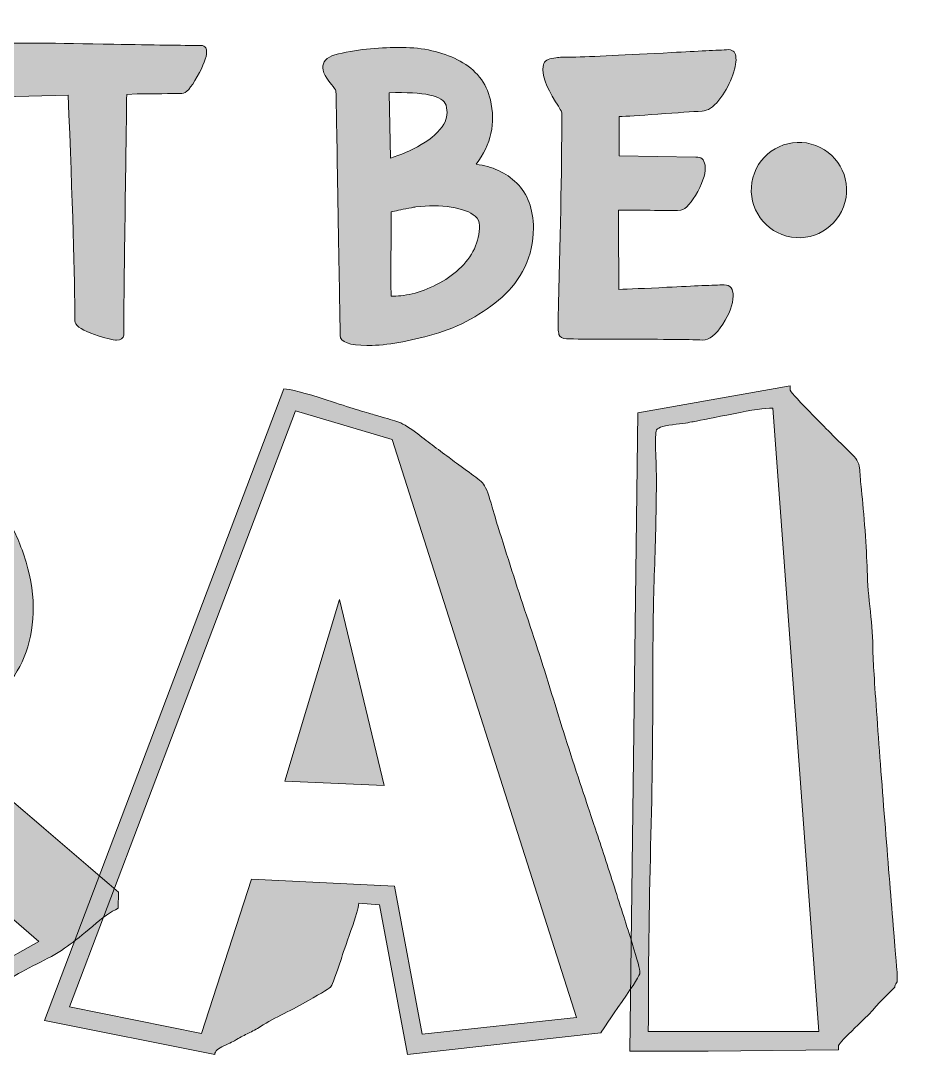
# Model space of a CAD drawing. Header units: inches. Extents: x 87 to 993, y -1015 to -65.
# Drawn here: x 539.9 to 757.9, y -585.7 to -328.8 of the extents above; entities that cross this region are included whole.
import ezdxf

# ---------------------------------------------------------------- set-up
doc = ezdxf.new("R2010")
doc.units = ezdxf.units.IN
doc.header["$MEASUREMENT"] = 0
doc.layers.add('Layer 1', color=7, linetype='Continuous')

# ---------------------------------------------------------------- blocks, each defined once
blk = doc.blocks.new('block 4')
at = {"layer": 'Layer 1', "true_color": 0xffffff}
h = blk.add_hatch(color=7, dxfattribs=at)
h.dxf.hatch_style = 2
edge = h.paths.add_edge_path()
edge.add_spline(control_points=[(992.95, -1015), (690.82, -1015), (389.05, -1015), (86.83, -1015), (86.83, -698.52), (86.83, -382.04), (86.83, -65.26), (388.8, -65.26), (690.69, -65.26), (992.95, -65.26), (992.95, -381.73), (992.95, -698.07), (992.95, -1015)], knot_values=[0, 0, 0, 0, 1, 1, 1, 2, 2, 2, 3, 3, 3, 4, 4, 4, 4], degree=3, periodic=1)
edge = h.paths.add_edge_path()
edge.add_spline(control_points=[(128.03, -106.46), (128.03, -395.83), (128.03, -684.64), (128.03, -973.62), (402.71, -973.62), (677.07, -973.62), (951.57, -973.62), (951.57, -684.41), (951.57, -395.48), (951.57, -106.46), (676.91, -106.46), (402.68, -106.46), (128.03, -106.46)], knot_values=[0, 0, 0, 0, 1, 1, 1, 2, 2, 2, 3, 3, 3, 4, 4, 4, 4], degree=3, periodic=1)
at = {"layer": 'Layer 1', "lineweight": 0}
for points in [[(992.95, -1015), (690.82, -1015), (389.05, -1015), (86.83, -1015), (86.83, -698.52), (86.83, -382.04), (86.83, -65.26), (388.8, -65.26), (690.69, -65.26), (992.95, -65.26), (992.95, -381.73), (992.95, -698.07), (992.95, -1015)], [(128.03, -106.46), (128.03, -395.83), (128.03, -684.64), (128.03, -973.62), (402.71, -973.62), (677.07, -973.62), (951.57, -973.62), (951.57, -684.41), (951.57, -395.48), (951.57, -106.46), (676.91, -106.46), (402.68, -106.46), (128.03, -106.46)]]:
    blk.add_open_spline(points, degree=3, knots=[0, 0, 0, 0, 1, 1, 1, 2, 2, 2, 3, 3, 3, 4, 4, 4, 4], dxfattribs=at)
blk = doc.blocks.new('block 12')
at = {"layer": 'Layer 1', "true_color": 0xffffff}
h = blk.add_hatch(color=7, dxfattribs=at)
h.dxf.hatch_style = 2
edge = h.paths.add_edge_path()
edge.add_spline(control_points=[(585.15, -335.4), (585.29, -335.67), (585.36, -336.01), (585.36, -336.42), (585.36, -337.65), (584.59, -339.65), (583.05, -342.42), (581.51, -345.19), (580.27, -346.57), (579.31, -346.57), (576.44, -346.57), (572.79, -346.6), (568.35, -346.67), (568.35, -346.67), (565.78, -346.77), (565.78, -346.77), (565.71, -352.72), (565.58, -362.76), (565.37, -376.9), (565.17, -390.36), (565.07, -399.96), (565.07, -405.7), (564.93, -406.52), (564.35, -406.93), (563.32, -406.93), (563.19, -406.93), (563.08, -406.93), (563.02, -406.93), (561.58, -406.79), (559.56, -406.23), (556.97, -405.24), (554.37, -404.25), (553.07, -403.24), (553.07, -402.22), (553.07, -391.63), (552.53, -373.21), (551.44, -346.98), (551.44, -346.98), (528.89, -347.49), (528.89, -347.49), (528.89, -347.49), (528.17, -347.49), (528.17, -347.49), (528.17, -347.49), (527.97, -346.77), (527.97, -346.77), (527.69, -345.89), (527.91, -344.09), (528.63, -341.39), (529.35, -338.69), (530.05, -336.73), (530.73, -335.5), (531.14, -334.82), (531.55, -334.41), (531.96, -334.27), (538.25, -334.13), (548.46, -334.2), (562.61, -334.48), (572.37, -334.68), (579.48, -334.78), (583.92, -334.78), (584.47, -334.78), (584.88, -334.99), (585.15, -335.4)], knot_values=[0, 0, 0, 0, 1, 1, 1, 2, 2, 2, 3, 3, 3, 4, 4, 4, 5, 5, 5, 6, 6, 6, 7, 7, 7, 8, 8, 8, 9, 9, 9, 10, 10, 10, 11, 11, 11, 12, 12, 12, 13, 13, 13, 14, 14, 14, 15, 15, 15, 16, 16, 16, 17, 17, 17, 18, 18, 18, 19, 19, 19, 20, 20, 20, 21, 21, 21, 21], degree=3, periodic=1)
h = blk.add_hatch(color=7, dxfattribs=at)
h.dxf.hatch_style = 2
edge = h.paths.add_edge_path()
edge.add_spline(control_points=[(651.36, -363.89), (655.32, -364.37), (658.63, -365.9), (661.3, -368.5), (663.96, -371.1), (665.33, -374.79), (665.4, -379.57), (665.4, -382.99), (664.69, -386.15), (663.3, -389.05), (661.89, -391.95), (660.03, -394.41), (657.71, -396.43), (655.39, -398.44), (652.81, -400.24), (649.97, -401.81), (647.14, -403.38), (644.16, -404.61), (641.06, -405.5), (637.95, -406.38), (635.06, -407.07), (632.4, -407.55), (629.73, -408.02), (627.27, -408.26), (625.02, -408.26), (625.02, -408.26), (624.61, -408.26), (624.61, -408.26), (620.3, -408.26), (618.12, -407.44), (618.05, -405.8), (617.98, -399.72), (617.81, -389.71), (617.54, -375.78), (617.33, -361.91), (617.16, -351.93), (617.02, -345.85), (616.95, -345.65), (616.58, -345.13), (615.9, -344.31), (614.12, -342.2), (613.47, -340.52), (613.95, -339.29), (614.36, -337.99), (615.9, -337.11), (618.56, -336.63), (621.23, -336.08), (623.86, -335.7), (626.45, -335.5), (629.05, -335.3), (631.63, -335.23), (634.19, -335.3), (636.75, -335.36), (639.14, -335.69), (641.36, -336.27), (643.58, -336.85), (645.62, -337.64), (647.46, -338.63), (649.31, -339.62), (650.88, -340.92), (652.18, -342.52), (653.47, -344.13), (654.36, -345.99), (654.84, -348.11), (656.21, -353.78), (655.05, -359.04), (651.36, -363.89)], knot_values=[0, 0, 0, 0, 1, 1, 1, 2, 2, 2, 3, 3, 3, 4, 4, 4, 5, 5, 5, 6, 6, 6, 7, 7, 7, 8, 8, 8, 9, 9, 9, 10, 10, 10, 11, 11, 11, 12, 12, 12, 13, 13, 13, 14, 14, 14, 15, 15, 15, 16, 16, 16, 17, 17, 17, 18, 18, 18, 19, 19, 19, 20, 20, 20, 21, 21, 21, 22, 22, 22, 22], degree=3, periodic=1)
edge = h.paths.add_edge_path()
edge.add_spline(control_points=[(643.46, -354.05), (644.28, -352.55), (644.45, -351.01), (643.98, -349.44), (643.29, -347.12), (638.65, -346.09), (630.04, -346.36), (630.04, -346.36), (630.35, -362.35), (630.35, -362.35), (632.81, -361.67), (635.33, -360.57), (637.93, -359.07), (640.53, -357.57), (642.37, -355.89), (643.46, -354.05)], knot_values=[0, 0, 0, 0, 1, 1, 1, 2, 2, 2, 3, 3, 3, 4, 4, 4, 5, 5, 5, 5], degree=3, periodic=1)
edge = h.paths.add_edge_path()
edge.add_spline(control_points=[(630.5, -385.87), (630.47, -390.42), (630.48, -393.85), (630.55, -396.17), (632.05, -396.24), (633.76, -396.05), (635.68, -395.61), (637.59, -395.16), (639.59, -394.41), (641.67, -393.35), (643.75, -392.29), (645.58, -391.05), (647.15, -389.61), (650.5, -386.47), (652.18, -382.88), (652.18, -378.85), (652.18, -378.03), (651.83, -377.28), (651.15, -376.6), (649.92, -375.57), (647.96, -374.84), (645.26, -374.39), (642.56, -373.95), (639.67, -373.93), (636.6, -374.34), (636.39, -374.34), (635.81, -374.44), (634.86, -374.65), (632.94, -374.99), (631.51, -375.3), (630.55, -375.57), (630.55, -377.89), (630.53, -381.33), (630.5, -385.87)], knot_values=[0, 0, 0, 0, 1, 1, 1, 2, 2, 2, 3, 3, 3, 4, 4, 4, 5, 5, 5, 6, 6, 6, 7, 7, 7, 8, 8, 8, 9, 9, 9, 10, 10, 10, 11, 11, 11, 11], degree=3, periodic=1)
h = blk.add_hatch(color=7, dxfattribs=at)
h.dxf.hatch_style = 2
edge = h.paths.add_edge_path()
edge.add_spline(control_points=[(712.13, -393.4), (713.63, -393.47), (714.35, -394.39), (714.28, -396.17), (714.28, -398.15), (713.44, -400.44), (711.77, -403.04), (710.1, -405.63), (708.44, -406.93), (706.8, -406.93), (703.38, -406.79), (696, -406.73), (684.66, -406.73), (678.99, -406.73), (675.27, -406.69), (673.49, -406.62), (672.47, -406.56), (671.85, -406.2), (671.65, -405.55), (671.44, -404.9), (671.37, -403.59), (671.44, -401.6), (671.99, -382.88), (672.29, -366.14), (672.36, -351.39), (672.36, -351.11), (671.85, -350.19), (670.83, -348.62), (668.43, -344.72), (667.41, -341.82), (667.75, -339.91), (667.82, -339.36), (668.02, -338.93), (668.37, -338.63), (668.71, -338.32), (669.22, -338.1), (669.9, -337.96), (670.59, -337.82), (671.17, -337.74), (671.65, -337.7), (672.12, -337.67), (672.84, -337.65), (673.8, -337.65), (673.8, -337.65), (674.82, -337.65), (674.82, -337.65), (679.81, -337.52), (687.94, -337.14), (699.22, -336.52), (705.7, -336.18), (710.39, -335.94), (713.26, -335.81), (714.35, -335.88), (714.93, -336.56), (715, -337.86), (715.06, -339.09), (714.72, -340.69), (713.97, -342.67), (713.22, -344.66), (712.16, -346.5), (710.8, -348.21), (709.43, -349.92), (708.06, -350.81), (706.7, -350.87), (704.37, -351.01), (700.75, -351.25), (695.83, -351.59), (691.32, -351.93), (688.18, -352.14), (686.4, -352.2), (686.4, -352.2), (686.4, -361.84), (686.4, -361.84), (686.4, -361.84), (705.16, -362.15), (705.16, -362.15), (706.46, -362.01), (707.21, -362.66), (707.41, -364.09), (707.69, -365.67), (707.09, -367.82), (705.62, -370.55), (704.15, -373.28), (702.77, -374.82), (701.47, -375.16), (699.42, -375.23), (696.93, -375.23), (693.99, -375.16), (690.57, -375.16), (687.98, -375.16), (686.2, -375.16), (686.2, -378.37), (686.22, -381.6), (686.25, -384.85), (686.28, -388.09), (686.3, -391.32), (686.3, -394.53), (688.69, -394.46), (692.62, -394.29), (698.09, -394.02), (704.85, -393.68), (709.53, -393.47), (712.13, -393.4)], knot_values=[0, 0, 0, 0, 1, 1, 1, 2, 2, 2, 3, 3, 3, 4, 4, 4, 5, 5, 5, 6, 6, 6, 7, 7, 7, 8, 8, 8, 9, 9, 9, 10, 10, 10, 11, 11, 11, 12, 12, 12, 13, 13, 13, 14, 14, 14, 15, 15, 15, 16, 16, 16, 17, 17, 17, 18, 18, 18, 19, 19, 19, 20, 20, 20, 21, 21, 21, 22, 22, 22, 23, 23, 23, 24, 24, 24, 25, 25, 25, 26, 26, 26, 27, 27, 27, 28, 28, 28, 29, 29, 29, 30, 30, 30, 31, 31, 31, 32, 32, 32, 33, 33, 33, 34, 34, 34, 34], degree=3, periodic=1)
at = {"layer": 'Layer 1', "lineweight": 0}
for points, knots in [([(585.15, -335.4), (585.29, -335.67), (585.36, -336.01), (585.36, -336.42), (585.36, -337.65), (584.59, -339.65), (583.05, -342.42), (581.51, -345.19), (580.27, -346.57), (579.31, -346.57), (576.44, -346.57), (572.79, -346.6), (568.35, -346.67), (568.35, -346.67), (565.78, -346.77), (565.78, -346.77), (565.71, -352.72), (565.58, -362.76), (565.37, -376.9), (565.17, -390.36), (565.07, -399.96), (565.07, -405.7), (564.93, -406.52), (564.35, -406.93), (563.32, -406.93), (563.19, -406.93), (563.08, -406.93), (563.02, -406.93), (561.58, -406.79), (559.56, -406.23), (556.97, -405.24), (554.37, -404.25), (553.07, -403.24), (553.07, -402.22), (553.07, -391.63), (552.53, -373.21), (551.44, -346.98), (551.44, -346.98), (528.89, -347.49), (528.89, -347.49), (528.89, -347.49), (528.17, -347.49), (528.17, -347.49), (528.17, -347.49), (527.97, -346.77), (527.97, -346.77), (527.69, -345.89), (527.91, -344.09), (528.63, -341.39), (529.35, -338.69), (530.05, -336.73), (530.73, -335.5), (531.14, -334.82), (531.55, -334.41), (531.96, -334.27), (538.25, -334.13), (548.46, -334.2), (562.61, -334.48), (572.37, -334.68), (579.48, -334.78), (583.92, -334.78), (584.47, -334.78), (584.88, -334.99), (585.15, -335.4)], [0, 0, 0, 0, 1, 1, 1, 2, 2, 2, 3, 3, 3, 4, 4, 4, 5, 5, 5, 6, 6, 6, 7, 7, 7, 8, 8, 8, 9, 9, 9, 10, 10, 10, 11, 11, 11, 12, 12, 12, 13, 13, 13, 14, 14, 14, 15, 15, 15, 16, 16, 16, 17, 17, 17, 18, 18, 18, 19, 19, 19, 20, 20, 20, 21, 21, 21, 21]), ([(651.36, -363.89), (655.32, -364.37), (658.63, -365.9), (661.3, -368.5), (663.96, -371.1), (665.33, -374.79), (665.4, -379.57), (665.4, -382.99), (664.69, -386.15), (663.3, -389.05), (661.89, -391.95), (660.03, -394.41), (657.71, -396.43), (655.39, -398.44), (652.81, -400.24), (649.97, -401.81), (647.14, -403.38), (644.16, -404.61), (641.06, -405.5), (637.95, -406.38), (635.06, -407.07), (632.4, -407.55), (629.73, -408.02), (627.27, -408.26), (625.02, -408.26), (625.02, -408.26), (624.61, -408.26), (624.61, -408.26), (620.3, -408.26), (618.12, -407.44), (618.05, -405.8), (617.98, -399.72), (617.81, -389.71), (617.54, -375.78), (617.33, -361.91), (617.16, -351.93), (617.02, -345.85), (616.95, -345.65), (616.58, -345.13), (615.9, -344.31), (614.12, -342.2), (613.47, -340.52), (613.95, -339.29), (614.36, -337.99), (615.9, -337.11), (618.56, -336.63), (621.23, -336.08), (623.86, -335.7), (626.45, -335.5), (629.05, -335.3), (631.63, -335.23), (634.19, -335.3), (636.75, -335.36), (639.14, -335.69), (641.36, -336.27), (643.58, -336.85), (645.62, -337.64), (647.46, -338.63), (649.31, -339.62), (650.88, -340.92), (652.18, -342.52), (653.47, -344.13), (654.36, -345.99), (654.84, -348.11), (656.21, -353.78), (655.05, -359.04), (651.36, -363.89)], [0, 0, 0, 0, 1, 1, 1, 2, 2, 2, 3, 3, 3, 4, 4, 4, 5, 5, 5, 6, 6, 6, 7, 7, 7, 8, 8, 8, 9, 9, 9, 10, 10, 10, 11, 11, 11, 12, 12, 12, 13, 13, 13, 14, 14, 14, 15, 15, 15, 16, 16, 16, 17, 17, 17, 18, 18, 18, 19, 19, 19, 20, 20, 20, 21, 21, 21, 22, 22, 22, 22]), ([(712.13, -393.4), (713.63, -393.47), (714.35, -394.39), (714.28, -396.17), (714.28, -398.15), (713.44, -400.44), (711.77, -403.04), (710.1, -405.63), (708.44, -406.93), (706.8, -406.93), (703.38, -406.79), (696, -406.73), (684.66, -406.73), (678.99, -406.73), (675.27, -406.69), (673.49, -406.62), (672.47, -406.56), (671.85, -406.2), (671.65, -405.55), (671.44, -404.9), (671.37, -403.59), (671.44, -401.6), (671.99, -382.88), (672.29, -366.14), (672.36, -351.39), (672.36, -351.11), (671.85, -350.19), (670.83, -348.62), (668.43, -344.72), (667.41, -341.82), (667.75, -339.91), (667.82, -339.36), (668.02, -338.93), (668.37, -338.63), (668.71, -338.32), (669.22, -338.1), (669.9, -337.96), (670.59, -337.82), (671.17, -337.74), (671.65, -337.7), (672.12, -337.67), (672.84, -337.65), (673.8, -337.65), (673.8, -337.65), (674.82, -337.65), (674.82, -337.65), (679.81, -337.52), (687.94, -337.14), (699.22, -336.52), (705.7, -336.18), (710.39, -335.94), (713.26, -335.81), (714.35, -335.88), (714.93, -336.56), (715, -337.86), (715.06, -339.09), (714.72, -340.69), (713.97, -342.67), (713.22, -344.66), (712.16, -346.5), (710.8, -348.21), (709.43, -349.92), (708.06, -350.81), (706.7, -350.87), (704.37, -351.01), (700.75, -351.25), (695.83, -351.59), (691.32, -351.93), (688.18, -352.14), (686.4, -352.2), (686.4, -352.2), (686.4, -361.84), (686.4, -361.84), (686.4, -361.84), (705.16, -362.15), (705.16, -362.15), (706.46, -362.01), (707.21, -362.66), (707.41, -364.09), (707.69, -365.67), (707.09, -367.82), (705.62, -370.55), (704.15, -373.28), (702.77, -374.82), (701.47, -375.16), (699.42, -375.23), (696.93, -375.23), (693.99, -375.16), (690.57, -375.16), (687.98, -375.16), (686.2, -375.16), (686.2, -378.37), (686.22, -381.6), (686.25, -384.85), (686.28, -388.09), (686.3, -391.32), (686.3, -394.53), (688.69, -394.46), (692.62, -394.29), (698.09, -394.02), (704.85, -393.68), (709.53, -393.47), (712.13, -393.4)], [0, 0, 0, 0, 1, 1, 1, 2, 2, 2, 3, 3, 3, 4, 4, 4, 5, 5, 5, 6, 6, 6, 7, 7, 7, 8, 8, 8, 9, 9, 9, 10, 10, 10, 11, 11, 11, 12, 12, 12, 13, 13, 13, 14, 14, 14, 15, 15, 15, 16, 16, 16, 17, 17, 17, 18, 18, 18, 19, 19, 19, 20, 20, 20, 21, 21, 21, 22, 22, 22, 23, 23, 23, 24, 24, 24, 25, 25, 25, 26, 26, 26, 27, 27, 27, 28, 28, 28, 29, 29, 29, 30, 30, 30, 31, 31, 31, 32, 32, 32, 33, 33, 33, 34, 34, 34, 34]), ([(643.46, -354.05), (644.28, -352.55), (644.45, -351.01), (643.98, -349.44), (643.29, -347.12), (638.65, -346.09), (630.04, -346.36), (630.04, -346.36), (630.35, -362.35), (630.35, -362.35), (632.81, -361.67), (635.33, -360.57), (637.93, -359.07), (640.53, -357.57), (642.37, -355.89), (643.46, -354.05)], [0, 0, 0, 0, 1, 1, 1, 2, 2, 2, 3, 3, 3, 4, 4, 4, 5, 5, 5, 5]), ([(630.5, -385.87), (630.47, -390.42), (630.48, -393.85), (630.55, -396.17), (632.05, -396.24), (633.76, -396.05), (635.68, -395.61), (637.59, -395.16), (639.59, -394.41), (641.67, -393.35), (643.75, -392.29), (645.58, -391.05), (647.15, -389.61), (650.5, -386.47), (652.18, -382.88), (652.18, -378.85), (652.18, -378.03), (651.83, -377.28), (651.15, -376.6), (649.92, -375.57), (647.96, -374.84), (645.26, -374.39), (642.56, -373.95), (639.67, -373.93), (636.6, -374.34), (636.39, -374.34), (635.81, -374.44), (634.86, -374.65), (632.94, -374.99), (631.51, -375.3), (630.55, -375.57), (630.55, -377.89), (630.53, -381.33), (630.5, -385.87)], [0, 0, 0, 0, 1, 1, 1, 2, 2, 2, 3, 3, 3, 4, 4, 4, 5, 5, 5, 6, 6, 6, 7, 7, 7, 8, 8, 8, 9, 9, 9, 10, 10, 10, 11, 11, 11, 11])]:
    blk.add_open_spline(points, degree=3, knots=knots, dxfattribs=at)
blk = doc.blocks.new('block 13')
at = {"layer": 'Layer 1', "true_color": 0xffffff}
h = blk.add_hatch(color=7, dxfattribs=at)
h.dxf.hatch_style = 2
edge = h.paths.add_edge_path()
edge.add_spline(control_points=[(563.66, -546.12), (561.94, -546.95), (559.87, -548.41), (557.45, -550.49), (555.04, -552.58), (552.99, -554.22), (551.3, -555.41), (549.41, -556.77), (547.19, -558.06), (544.65, -559.31), (542.1, -560.55), (539.78, -561.8), (537.69, -563.05), (535.41, -564.44), (533.09, -565.74), (530.75, -566.95), (528.39, -568.16), (526.13, -569.44), (523.94, -570.8), (522.06, -571.99), (519.81, -573.33), (517.19, -574.82), (514.58, -576.31), (512.29, -577.52), (510.34, -578.44), (509.25, -577.65), (506.89, -575.25), (503.27, -571.24), (499.64, -567.24), (497.57, -565.22), (497.04, -565.19), (497, -565.19), (495.28, -566.05), (491.88, -567.77), (488.47, -569.49), (486.46, -570.48), (485.87, -570.75), (484.87, -571.21), (483.93, -571.69), (483.04, -572.19), (482.14, -572.68), (481.23, -573.13), (480.31, -573.53), (479.74, -573.79), (479.27, -574.04), (478.89, -574.27), (478.51, -574.5), (478.06, -574.74), (477.53, -574.97), (476.14, -575.56), (475.51, -576.16), (475.64, -576.76), (475.64, -576.76), (415.97, -578.44), (415.97, -578.44), (415.97, -578.44), (410.86, -422.66), (410.86, -422.66), (416.12, -422.46), (421.48, -422), (426.94, -421.27), (432.4, -420.54), (437.61, -419.86), (442.58, -419.24), (445.06, -418.94), (447.68, -418.61), (450.45, -418.27), (453.21, -417.92), (455.87, -417.68), (458.42, -417.55), (459.11, -417.55), (462.04, -417.43), (467.2, -417.2), (472.36, -416.97), (475, -416.84), (475.1, -416.8), (475.1, -416.8), (481.9, -417.05), (481.9, -417.05), (482.52, -417.55), (483.58, -417.78), (485.07, -417.75), (486.56, -417.71), (487.71, -417.81), (488.5, -418.04), (489.39, -418.31), (490.31, -418.62), (491.25, -418.99), (492.2, -419.35), (493.12, -419.68), (494.01, -419.98), (496.29, -420.88), (498.06, -421.61), (499.3, -422.19), (500.54, -422.77), (502.1, -423.69), (503.99, -424.94), (507, -426.96), (509.98, -428.92), (512.92, -430.8), (515.87, -432.69), (518.86, -434.63), (521.91, -436.61), (525.48, -439.03), (528.29, -441.13), (530.32, -442.92), (532.36, -444.7), (534.52, -447.45), (536.8, -451.16), (538.39, -453.74), (539.84, -457.14), (541.15, -461.36), (542.45, -465.58), (543.02, -469.72), (542.86, -473.79), (542.53, -481.7), (539.93, -488.12), (535.06, -493.06), (533.87, -494.28), (531.41, -496.37), (527.69, -499.34), (523.97, -502.3), (521.31, -503.99), (519.72, -504.42), (519.72, -504.42), (563.81, -542.2), (563.81, -542.2), (563.81, -542.2), (563.66, -546.12), (563.66, -546.12)], knot_values=[0, 0, 0, 0, 1, 1, 1, 2, 2, 2, 3, 3, 3, 4, 4, 4, 5, 5, 5, 6, 6, 6, 7, 7, 7, 8, 8, 8, 9, 9, 9, 10, 10, 10, 11, 11, 11, 12, 12, 12, 13, 13, 13, 14, 14, 14, 15, 15, 15, 16, 16, 16, 17, 17, 17, 18, 18, 18, 19, 19, 19, 20, 20, 20, 21, 21, 21, 22, 22, 22, 23, 23, 23, 24, 24, 24, 25, 25, 25, 26, 26, 26, 27, 27, 27, 28, 28, 28, 29, 29, 29, 30, 30, 30, 31, 31, 31, 32, 32, 32, 33, 33, 33, 34, 34, 34, 35, 35, 35, 36, 36, 36, 37, 37, 37, 38, 38, 38, 39, 39, 39, 40, 40, 40, 41, 41, 41, 42, 42, 42, 43, 43, 43, 43], degree=3, periodic=1)
edge = h.paths.add_edge_path()
edge.add_spline(control_points=[(415.62, -426.83), (415.62, -426.83), (420.39, -573.78), (420.39, -573.78), (420.39, -573.78), (470.38, -572.29), (470.38, -572.29), (470.38, -572.29), (463.48, -522.79), (463.48, -522.79), (463.48, -522.79), (511.14, -572.83), (511.14, -572.83), (511.14, -572.83), (544.25, -554.22), (544.25, -554.22), (544.25, -554.22), (486.51, -504.27), (486.51, -504.27), (486.71, -504.01), (488.47, -502.88), (491.8, -500.87), (495.13, -498.87), (497.15, -497.64), (497.88, -497.18), (501.49, -494.99), (504.98, -492.31), (508.36, -489.13), (512.1, -485.76), (514.76, -482.17), (516.35, -478.36), (517.61, -475.38), (518.29, -472.79), (518.38, -470.59), (518.48, -468.39), (518.52, -465.55), (518.48, -462.08), (518.38, -456.75), (517.25, -451.84), (515.08, -447.33), (512.91, -442.83), (510.64, -438.93), (508.26, -435.62), (506.97, -433.8), (505.47, -432.21), (503.76, -430.85), (502.06, -429.5), (500.26, -428.16), (498.38, -426.83), (497.29, -426.14), (495.04, -425.18), (491.65, -423.95), (488.26, -422.73), (485.69, -422.07), (483.93, -421.97), (483.93, -421.97), (473.51, -421.57), (473.51, -421.57), (468.74, -421.37), (463.73, -421.52), (458.49, -422.02), (453.24, -422.51), (448.47, -423.04), (444.17, -423.6), (439.07, -424.3), (434.37, -424.89), (430.07, -425.39), (428.15, -425.62), (425.73, -425.95), (422.82, -426.36), (419.91, -426.78), (417.51, -426.93), (415.62, -426.83)], knot_values=[0, 0, 0, 0, 1, 1, 1, 2, 2, 2, 3, 3, 3, 4, 4, 4, 5, 5, 5, 6, 6, 6, 7, 7, 7, 8, 8, 8, 9, 9, 9, 10, 10, 10, 11, 11, 11, 12, 12, 12, 13, 13, 13, 14, 14, 14, 15, 15, 15, 16, 16, 16, 17, 17, 17, 18, 18, 18, 19, 19, 19, 20, 20, 20, 21, 21, 21, 22, 22, 22, 23, 23, 23, 24, 24, 24, 24], degree=3, periodic=1)
edge = h.paths.add_edge_path()
edge.add_spline(control_points=[(451.81, -446.94), (456.05, -447.14), (459.78, -447.24), (463.01, -447.24), (466.23, -447.24), (469.44, -448), (472.61, -449.52), (477.97, -452.17), (480.51, -457.16), (480.21, -464.51), (480.04, -468.09), (478.88, -471.08), (476.71, -473.5), (474.54, -475.91), (472.32, -477.77), (470.03, -479.06), (468.31, -480.05), (465.35, -481.1), (461.14, -482.21), (456.94, -483.32), (453.7, -484.09), (451.42, -484.52), (451.42, -484.52), (449.28, -446.84), (449.28, -446.84), (449.28, -446.84), (451.81, -446.94), (451.81, -446.94)], knot_values=[0, 0, 0, 0, 1, 1, 1, 2, 2, 2, 3, 3, 3, 4, 4, 4, 5, 5, 5, 6, 6, 6, 7, 7, 7, 8, 8, 8, 9, 9, 9, 9], degree=3, periodic=1)
h = blk.add_hatch(color=7, dxfattribs=at)
h.dxf.hatch_style = 2
edge = h.paths.add_edge_path()
edge.add_spline(control_points=[(689.01, -581.07), (689.01, -581.07), (691, -424.75), (691, -424.75), (691, -424.75), (728.23, -418.19), (728.23, -418.19), (728.23, -418.19), (728.23, -419.04), (728.23, -419.04), (728.23, -419.43), (729.76, -421.19), (732.82, -424.3), (735.88, -427.41), (737.71, -429.26), (738.31, -429.86), (739.2, -430.75), (740.07, -431.62), (740.91, -432.47), (741.76, -433.31), (742.64, -434.18), (743.57, -435.07), (744.69, -436.2), (745.28, -437.43), (745.33, -438.77), (745.38, -440.11), (745.5, -441.72), (745.7, -443.61), (746.03, -446.56), (746.33, -449.88), (746.6, -453.59), (746.86, -457.3), (747.04, -460.56), (747.14, -463.37), (747.24, -466.61), (747.5, -469.96), (747.91, -473.42), (748.32, -476.88), (748.53, -480.12), (748.53, -483.13), (748.53, -484.58), (748.83, -489.5), (749.43, -497.87), (750.02, -506.25), (750.69, -515.17), (751.44, -524.65), (752.18, -534.14), (752.87, -542.71), (753.5, -550.37), (754.12, -558.03), (754.46, -561.88), (754.49, -561.91), (754.49, -561.91), (754.49, -564.14), (754.49, -564.14), (753.99, -564.84), (753.79, -565.22), (753.89, -565.29), (753.99, -565.35), (753.65, -565.75), (752.85, -566.48), (752.85, -566.48), (751.01, -568.31), (751.01, -568.31), (750.35, -568.98), (749.75, -569.63), (749.2, -570.28), (748.66, -570.92), (748.03, -571.59), (747.34, -572.29), (746.84, -572.78), (745.51, -574.08), (743.34, -576.18), (741.18, -578.29), (740.09, -579.53), (740.09, -579.93), (740.09, -579.93), (740.09, -580.82), (740.09, -580.82), (740.09, -580.82), (708.17, -581.07), (708.17, -581.07), (708.17, -581.07), (689.01, -581.07), (689.01, -581.07)], knot_values=[0, 0, 0, 0, 1, 1, 1, 2, 2, 2, 3, 3, 3, 4, 4, 4, 5, 5, 5, 6, 6, 6, 7, 7, 7, 8, 8, 8, 9, 9, 9, 10, 10, 10, 11, 11, 11, 12, 12, 12, 13, 13, 13, 14, 14, 14, 15, 15, 15, 16, 16, 16, 17, 17, 17, 18, 18, 18, 19, 19, 19, 20, 20, 20, 21, 21, 21, 22, 22, 22, 23, 23, 23, 24, 24, 24, 25, 25, 25, 26, 26, 26, 27, 27, 27, 28, 28, 28, 28], degree=3, periodic=1)
edge = h.paths.add_edge_path()
edge.add_spline(control_points=[(693.53, -576.31), (693.53, -576.31), (735.28, -576.31), (735.28, -576.31), (735.28, -576.31), (724.01, -423.6), (724.01, -423.6), (722.12, -423.6), (718.91, -424.06), (714.38, -424.97), (709.84, -425.88), (706.55, -426.53), (704.5, -426.93), (703.67, -427.13), (701.98, -427.38), (699.43, -427.68), (696.89, -427.97), (695.56, -428.49), (695.46, -429.22), (695.26, -430.27), (695.22, -432.14), (695.34, -434.82), (695.45, -437.5), (695.51, -439.49), (695.51, -440.78), (695.48, -448.06), (695.32, -455.54), (695.04, -463.22), (694.76, -470.9), (694.64, -478.38), (694.67, -485.66), (694.67, -500.85), (694.48, -515.97), (694.1, -531.01), (693.72, -546.05), (693.53, -561.15), (693.53, -576.31)], knot_values=[0, 0, 0, 0, 1, 1, 1, 2, 2, 2, 3, 3, 3, 4, 4, 4, 5, 5, 5, 6, 6, 6, 7, 7, 7, 8, 8, 8, 9, 9, 9, 10, 10, 10, 11, 11, 11, 12, 12, 12, 12], degree=3, periodic=1)
h = blk.add_hatch(color=7, dxfattribs=at)
h.dxf.hatch_style = 2
edge = h.paths.add_edge_path()
edge.add_spline(control_points=[(587.34, -581.92), (587.34, -581.92), (545.64, -573.63), (545.64, -573.63), (545.64, -573.63), (604.27, -418.89), (604.27, -418.89), (605.76, -418.92), (609.3, -419.85), (614.89, -421.67), (620.48, -423.49), (624.32, -424.68), (626.41, -425.24), (628.86, -425.94), (630.69, -426.48), (631.92, -426.86), (633.14, -427.24), (634.68, -428.12), (636.54, -429.51), (637.93, -430.6), (639.28, -431.65), (640.61, -432.64), (641.93, -433.63), (643.3, -434.66), (644.73, -435.72), (645.79, -436.55), (647.2, -437.59), (648.97, -438.85), (650.74, -440.1), (652.06, -441.13), (652.92, -441.92), (653.58, -442.62), (654.28, -444.27), (655.03, -446.89), (655.77, -449.5), (656.33, -451.39), (656.69, -452.55), (657.82, -456.19), (658.96, -459.82), (660.12, -463.44), (661.27, -467.07), (662.47, -470.7), (663.69, -474.34), (666.14, -481.66), (668.47, -488.95), (670.69, -496.23), (672.91, -503.51), (675.24, -510.78), (677.69, -518.03), (678.12, -519.35), (679.08, -522.25), (680.57, -526.71), (682.06, -531.18), (683.6, -535.92), (685.21, -540.91), (686.82, -545.91), (688.26, -550.49), (689.55, -554.64), (690.85, -558.79), (691.49, -561.2), (691.49, -561.86), (691.49, -562.39), (690.03, -564.74), (687.12, -568.91), (684.21, -573.08), (682.46, -575.66), (681.86, -576.65), (681.86, -576.65), (634.55, -581.92), (634.55, -581.92), (634.55, -581.92), (627.7, -545.23), (627.7, -545.23), (627.7, -545.23), (622.64, -544.88), (622.64, -544.88), (622.54, -545.94), (621.89, -548.18), (620.7, -551.58), (619.51, -554.99), (618.7, -557.34), (618.27, -558.63), (616.98, -562.54), (616.17, -564.73), (615.86, -565.19), (615.54, -565.65), (613.68, -566.83), (610.27, -568.71), (608.35, -569.8), (606.37, -570.86), (604.32, -571.89), (602.27, -572.92), (600.35, -573.97), (598.56, -575.07), (597.57, -575.7), (596.58, -576.24), (595.61, -576.7), (594.63, -577.17), (593.66, -577.68), (592.7, -578.24), (592.07, -578.64), (591.04, -579.15), (589.6, -579.78), (588.16, -580.41), (587.4, -581.12), (587.34, -581.92)], knot_values=[0, 0, 0, 0, 1, 1, 1, 2, 2, 2, 3, 3, 3, 4, 4, 4, 5, 5, 5, 6, 6, 6, 7, 7, 7, 8, 8, 8, 9, 9, 9, 10, 10, 10, 11, 11, 11, 12, 12, 12, 13, 13, 13, 14, 14, 14, 15, 15, 15, 16, 16, 16, 17, 17, 17, 18, 18, 18, 19, 19, 19, 20, 20, 20, 21, 21, 21, 22, 22, 22, 23, 23, 23, 24, 24, 24, 25, 25, 25, 26, 26, 26, 27, 27, 27, 28, 28, 28, 29, 29, 29, 30, 30, 30, 31, 31, 31, 32, 32, 32, 33, 33, 33, 34, 34, 34, 35, 35, 35, 35], degree=3, periodic=1)
h.paths.add_polyline_path([(607.1, -424.25), (551.79, -570.25), (584.06, -576.81), (596.32, -538.98), (631.37, -540.66), (638.17, -576.95), (675.9, -572.83), (630.83, -431.3)])
h.paths.add_polyline_path([(604.52, -514.95), (617.92, -470.52), (628.84, -516.04)])
at = {"layer": 'Layer 1', "lineweight": 0}
for points in [[(607.1, -424.25), (551.79, -570.25), (584.06, -576.81), (596.32, -538.98), (631.37, -540.66), (638.17, -576.95), (675.9, -572.83), (630.83, -431.3), (607.1, -424.25)], [(604.52, -514.95), (617.92, -470.52), (628.84, -516.04), (604.52, -514.95)]]:
    blk.add_lwpolyline(points, dxfattribs=at)
for points, knots in [([(563.66, -546.12), (561.94, -546.95), (559.87, -548.41), (557.45, -550.49), (555.04, -552.58), (552.99, -554.22), (551.3, -555.41), (549.41, -556.77), (547.19, -558.06), (544.65, -559.31), (542.1, -560.55), (539.78, -561.8), (537.69, -563.05), (535.41, -564.44), (533.09, -565.74), (530.75, -566.95), (528.39, -568.16), (526.13, -569.44), (523.94, -570.8), (522.06, -571.99), (519.81, -573.33), (517.19, -574.82), (514.58, -576.31), (512.29, -577.52), (510.34, -578.44), (509.25, -577.65), (506.89, -575.25), (503.27, -571.24), (499.64, -567.24), (497.57, -565.22), (497.04, -565.19), (497, -565.19), (495.28, -566.05), (491.88, -567.77), (488.47, -569.49), (486.46, -570.48), (485.87, -570.75), (484.87, -571.21), (483.93, -571.69), (483.04, -572.19), (482.14, -572.68), (481.23, -573.13), (480.31, -573.53), (479.74, -573.79), (479.27, -574.04), (478.89, -574.27), (478.51, -574.5), (478.06, -574.74), (477.53, -574.97), (476.14, -575.56), (475.51, -576.16), (475.64, -576.76), (475.64, -576.76), (415.97, -578.44), (415.97, -578.44), (415.97, -578.44), (410.86, -422.66), (410.86, -422.66), (416.12, -422.46), (421.48, -422), (426.94, -421.27), (432.4, -420.54), (437.61, -419.86), (442.58, -419.24), (445.06, -418.94), (447.68, -418.61), (450.45, -418.27), (453.21, -417.92), (455.87, -417.68), (458.42, -417.55), (459.11, -417.55), (462.04, -417.43), (467.2, -417.2), (472.36, -416.97), (475, -416.84), (475.1, -416.8), (475.1, -416.8), (481.9, -417.05), (481.9, -417.05), (482.52, -417.55), (483.58, -417.78), (485.07, -417.75), (486.56, -417.71), (487.71, -417.81), (488.5, -418.04), (489.39, -418.31), (490.31, -418.62), (491.25, -418.99), (492.2, -419.35), (493.12, -419.68), (494.01, -419.98), (496.29, -420.88), (498.06, -421.61), (499.3, -422.19), (500.54, -422.77), (502.1, -423.69), (503.99, -424.94), (507, -426.96), (509.98, -428.92), (512.92, -430.8), (515.87, -432.69), (518.86, -434.63), (521.91, -436.61), (525.48, -439.03), (528.29, -441.13), (530.32, -442.92), (532.36, -444.7), (534.52, -447.45), (536.8, -451.16), (538.39, -453.74), (539.84, -457.14), (541.15, -461.36), (542.45, -465.58), (543.02, -469.72), (542.86, -473.79), (542.53, -481.7), (539.93, -488.12), (535.06, -493.06), (533.87, -494.28), (531.41, -496.37), (527.69, -499.34), (523.97, -502.3), (521.31, -503.99), (519.72, -504.42), (519.72, -504.42), (563.81, -542.2), (563.81, -542.2), (563.81, -542.2), (563.66, -546.12), (563.66, -546.12)], [0, 0, 0, 0, 1, 1, 1, 2, 2, 2, 3, 3, 3, 4, 4, 4, 5, 5, 5, 6, 6, 6, 7, 7, 7, 8, 8, 8, 9, 9, 9, 10, 10, 10, 11, 11, 11, 12, 12, 12, 13, 13, 13, 14, 14, 14, 15, 15, 15, 16, 16, 16, 17, 17, 17, 18, 18, 18, 19, 19, 19, 20, 20, 20, 21, 21, 21, 22, 22, 22, 23, 23, 23, 24, 24, 24, 25, 25, 25, 26, 26, 26, 27, 27, 27, 28, 28, 28, 29, 29, 29, 30, 30, 30, 31, 31, 31, 32, 32, 32, 33, 33, 33, 34, 34, 34, 35, 35, 35, 36, 36, 36, 37, 37, 37, 38, 38, 38, 39, 39, 39, 40, 40, 40, 41, 41, 41, 42, 42, 42, 43, 43, 43, 43]), ([(689.01, -581.07), (689.01, -581.07), (691, -424.75), (691, -424.75), (691, -424.75), (728.23, -418.19), (728.23, -418.19), (728.23, -418.19), (728.23, -419.04), (728.23, -419.04), (728.23, -419.43), (729.76, -421.19), (732.82, -424.3), (735.88, -427.41), (737.71, -429.26), (738.31, -429.86), (739.2, -430.75), (740.07, -431.62), (740.91, -432.47), (741.76, -433.31), (742.64, -434.18), (743.57, -435.07), (744.69, -436.2), (745.28, -437.43), (745.33, -438.77), (745.38, -440.11), (745.5, -441.72), (745.7, -443.61), (746.03, -446.56), (746.33, -449.88), (746.6, -453.59), (746.86, -457.3), (747.04, -460.56), (747.14, -463.37), (747.24, -466.61), (747.5, -469.96), (747.91, -473.42), (748.32, -476.88), (748.53, -480.12), (748.53, -483.13), (748.53, -484.58), (748.83, -489.5), (749.43, -497.87), (750.02, -506.25), (750.69, -515.17), (751.44, -524.65), (752.18, -534.14), (752.87, -542.71), (753.5, -550.37), (754.12, -558.03), (754.46, -561.88), (754.49, -561.91), (754.49, -561.91), (754.49, -564.14), (754.49, -564.14), (753.99, -564.84), (753.79, -565.22), (753.89, -565.29), (753.99, -565.35), (753.65, -565.75), (752.85, -566.48), (752.85, -566.48), (751.01, -568.31), (751.01, -568.31), (750.35, -568.98), (749.75, -569.63), (749.2, -570.28), (748.66, -570.92), (748.03, -571.59), (747.34, -572.29), (746.84, -572.78), (745.51, -574.08), (743.34, -576.18), (741.18, -578.29), (740.09, -579.53), (740.09, -579.93), (740.09, -579.93), (740.09, -580.82), (740.09, -580.82), (740.09, -580.82), (708.17, -581.07), (708.17, -581.07), (708.17, -581.07), (689.01, -581.07), (689.01, -581.07)], [0, 0, 0, 0, 1, 1, 1, 2, 2, 2, 3, 3, 3, 4, 4, 4, 5, 5, 5, 6, 6, 6, 7, 7, 7, 8, 8, 8, 9, 9, 9, 10, 10, 10, 11, 11, 11, 12, 12, 12, 13, 13, 13, 14, 14, 14, 15, 15, 15, 16, 16, 16, 17, 17, 17, 18, 18, 18, 19, 19, 19, 20, 20, 20, 21, 21, 21, 22, 22, 22, 23, 23, 23, 24, 24, 24, 25, 25, 25, 26, 26, 26, 27, 27, 27, 28, 28, 28, 28]), ([(415.62, -426.83), (415.62, -426.83), (420.39, -573.78), (420.39, -573.78), (420.39, -573.78), (470.38, -572.29), (470.38, -572.29), (470.38, -572.29), (463.48, -522.79), (463.48, -522.79), (463.48, -522.79), (511.14, -572.83), (511.14, -572.83), (511.14, -572.83), (544.25, -554.22), (544.25, -554.22), (544.25, -554.22), (486.51, -504.27), (486.51, -504.27), (486.71, -504.01), (488.47, -502.88), (491.8, -500.87), (495.13, -498.87), (497.15, -497.64), (497.88, -497.18), (501.49, -494.99), (504.98, -492.31), (508.36, -489.13), (512.1, -485.76), (514.76, -482.17), (516.35, -478.36), (517.61, -475.38), (518.29, -472.79), (518.38, -470.59), (518.48, -468.39), (518.52, -465.55), (518.48, -462.08), (518.38, -456.75), (517.25, -451.84), (515.08, -447.33), (512.91, -442.83), (510.64, -438.93), (508.26, -435.62), (506.97, -433.8), (505.47, -432.21), (503.76, -430.85), (502.06, -429.5), (500.26, -428.16), (498.38, -426.83), (497.29, -426.14), (495.04, -425.18), (491.65, -423.95), (488.26, -422.73), (485.69, -422.07), (483.93, -421.97), (483.93, -421.97), (473.51, -421.57), (473.51, -421.57), (468.74, -421.37), (463.73, -421.52), (458.49, -422.02), (453.24, -422.51), (448.47, -423.04), (444.17, -423.6), (439.07, -424.3), (434.37, -424.89), (430.07, -425.39), (428.15, -425.62), (425.73, -425.95), (422.82, -426.36), (419.91, -426.78), (417.51, -426.93), (415.62, -426.83)], [0, 0, 0, 0, 1, 1, 1, 2, 2, 2, 3, 3, 3, 4, 4, 4, 5, 5, 5, 6, 6, 6, 7, 7, 7, 8, 8, 8, 9, 9, 9, 10, 10, 10, 11, 11, 11, 12, 12, 12, 13, 13, 13, 14, 14, 14, 15, 15, 15, 16, 16, 16, 17, 17, 17, 18, 18, 18, 19, 19, 19, 20, 20, 20, 21, 21, 21, 22, 22, 22, 23, 23, 23, 24, 24, 24, 24]), ([(587.34, -581.92), (587.34, -581.92), (545.64, -573.63), (545.64, -573.63), (545.64, -573.63), (604.27, -418.89), (604.27, -418.89), (605.76, -418.92), (609.3, -419.85), (614.89, -421.67), (620.48, -423.49), (624.32, -424.68), (626.41, -425.24), (628.86, -425.94), (630.69, -426.48), (631.92, -426.86), (633.14, -427.24), (634.68, -428.12), (636.54, -429.51), (637.93, -430.6), (639.28, -431.65), (640.61, -432.64), (641.93, -433.63), (643.3, -434.66), (644.73, -435.72), (645.79, -436.55), (647.2, -437.59), (648.97, -438.85), (650.74, -440.1), (652.06, -441.13), (652.92, -441.92), (653.58, -442.62), (654.28, -444.27), (655.03, -446.89), (655.77, -449.5), (656.33, -451.39), (656.69, -452.55), (657.82, -456.19), (658.96, -459.82), (660.12, -463.44), (661.27, -467.07), (662.47, -470.7), (663.69, -474.34), (666.14, -481.66), (668.47, -488.95), (670.69, -496.23), (672.91, -503.51), (675.24, -510.78), (677.69, -518.03), (678.12, -519.35), (679.08, -522.25), (680.57, -526.71), (682.06, -531.18), (683.6, -535.92), (685.21, -540.91), (686.82, -545.91), (688.26, -550.49), (689.55, -554.64), (690.85, -558.79), (691.49, -561.2), (691.49, -561.86), (691.49, -562.39), (690.03, -564.74), (687.12, -568.91), (684.21, -573.08), (682.46, -575.66), (681.86, -576.65), (681.86, -576.65), (634.55, -581.92), (634.55, -581.92), (634.55, -581.92), (627.7, -545.23), (627.7, -545.23), (627.7, -545.23), (622.64, -544.88), (622.64, -544.88), (622.54, -545.94), (621.89, -548.18), (620.7, -551.58), (619.51, -554.99), (618.7, -557.34), (618.27, -558.63), (616.98, -562.54), (616.17, -564.73), (615.86, -565.19), (615.54, -565.65), (613.68, -566.83), (610.27, -568.71), (608.35, -569.8), (606.37, -570.86), (604.32, -571.89), (602.27, -572.92), (600.35, -573.97), (598.56, -575.07), (597.57, -575.7), (596.58, -576.24), (595.61, -576.7), (594.63, -577.17), (593.66, -577.68), (592.7, -578.24), (592.07, -578.64), (591.04, -579.15), (589.6, -579.78), (588.16, -580.41), (587.4, -581.12), (587.34, -581.92)], [0, 0, 0, 0, 1, 1, 1, 2, 2, 2, 3, 3, 3, 4, 4, 4, 5, 5, 5, 6, 6, 6, 7, 7, 7, 8, 8, 8, 9, 9, 9, 10, 10, 10, 11, 11, 11, 12, 12, 12, 13, 13, 13, 14, 14, 14, 15, 15, 15, 16, 16, 16, 17, 17, 17, 18, 18, 18, 19, 19, 19, 20, 20, 20, 21, 21, 21, 22, 22, 22, 23, 23, 23, 24, 24, 24, 25, 25, 25, 26, 26, 26, 27, 27, 27, 28, 28, 28, 29, 29, 29, 30, 30, 30, 31, 31, 31, 32, 32, 32, 33, 33, 33, 34, 34, 34, 35, 35, 35, 35]), ([(693.53, -576.31), (693.53, -576.31), (735.28, -576.31), (735.28, -576.31), (735.28, -576.31), (724.01, -423.6), (724.01, -423.6), (722.12, -423.6), (718.91, -424.06), (714.38, -424.97), (709.84, -425.88), (706.55, -426.53), (704.5, -426.93), (703.67, -427.13), (701.98, -427.38), (699.43, -427.68), (696.89, -427.97), (695.56, -428.49), (695.46, -429.22), (695.26, -430.27), (695.22, -432.14), (695.34, -434.82), (695.45, -437.5), (695.51, -439.49), (695.51, -440.78), (695.48, -448.06), (695.32, -455.54), (695.04, -463.22), (694.76, -470.9), (694.64, -478.38), (694.67, -485.66), (694.67, -500.85), (694.48, -515.97), (694.1, -531.01), (693.72, -546.05), (693.53, -561.15), (693.53, -576.31)], [0, 0, 0, 0, 1, 1, 1, 2, 2, 2, 3, 3, 3, 4, 4, 4, 5, 5, 5, 6, 6, 6, 7, 7, 7, 8, 8, 8, 9, 9, 9, 10, 10, 10, 11, 11, 11, 12, 12, 12, 12])]:
    blk.add_open_spline(points, degree=3, knots=knots, dxfattribs=at)

msp = doc.modelspace()

# ---------------------------------------------------------------- hatches: boundary and pattern name
at = {"layer": 'Layer 1', "true_color": 0xffffff}
h = msp.add_hatch(color=7, dxfattribs=at)
h.dxf.hatch_style = 2
edge = h.paths.add_edge_path()
edge.add_spline(control_points=[(733.44, -358.92), (739.66, -360.58), (743.36, -366.98), (741.69, -373.21), (740.03, -379.44), (733.63, -383.14), (727.4, -381.47), (721.17, -379.8), (717.47, -373.4), (719.14, -367.17), (720.81, -360.95), (727.21, -357.25), (733.44, -358.92)], knot_values=[0, 0, 0, 0, 1, 1, 1, 2, 2, 2, 3, 3, 3, 4, 4, 4, 4], degree=3, periodic=1)

# ---------------------------------------------------------------- linework, layer by layer
at = {"layer": 'Layer 1', "lineweight": 0}
msp.add_open_spline([(733.44, -358.92), (739.66, -360.58), (743.36, -366.98), (741.69, -373.21), (740.03, -379.44), (733.63, -383.14), (727.4, -381.47), (721.17, -379.8), (717.47, -373.4), (719.14, -367.17), (720.81, -360.95), (727.21, -357.25), (733.44, -358.92)], degree=3, knots=[0, 0, 0, 0, 1, 1, 1, 2, 2, 2, 3, 3, 3, 4, 4, 4, 4], dxfattribs=at)

# ---------------------------------------------------------------- block references
at = {"layer": 'Layer 1'}
for name in ['block 4', 'block 12', 'block 13']:
    msp.add_blockref(name, (0, 0), dxfattribs=at)

doc.saveas('drawing.dxf')
